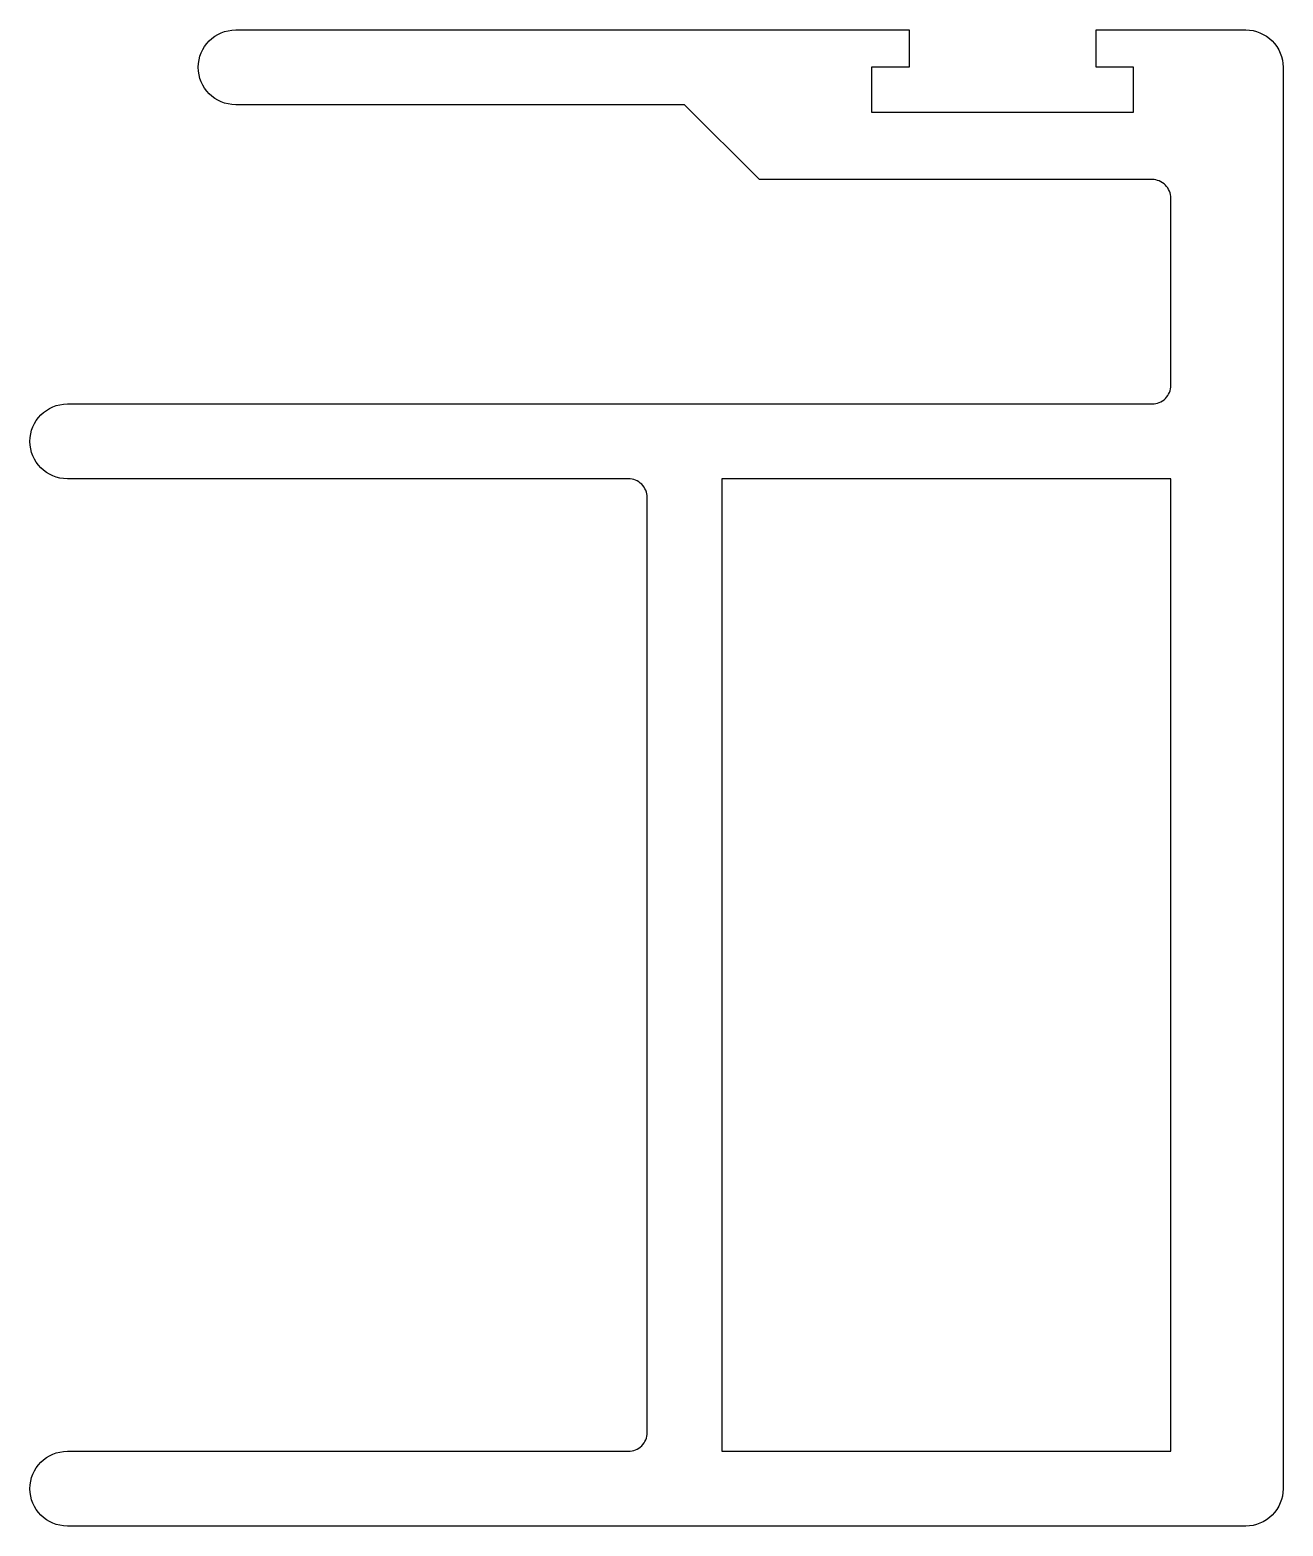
# Model space of a CAD drawing. Extents: x 243.9 to 277.4, y 232.2 to 272.2.
import ezdxf

# ---------------------------------------------------------------- set-up
doc = ezdxf.new("R2010")
doc.units = 0
doc.layers.add('ANA', color=220, linetype='CONTINUOUS')

msp = doc.modelspace()

# ---------------------------------------------------------------- linework, layer by layer
at = {"layer": 'ANA'}
msp.add_lwpolyline([(266.403, 269.957), (273.403, 269.957), (273.403, 271.157), (272.403, 271.157), (272.403, 272.157), (276.403, 272.157, -0.414214), (277.403, 271.157), (277.403, 233.157, -0.414214), (276.403, 232.157), (244.903, 232.157, -1), (244.903, 234.157), (259.903, 234.157, 0.414214), (260.403, 234.657), (260.403, 259.657, 0.414214), (259.903, 260.157), (244.903, 260.157, -1), (244.903, 262.157), (273.903, 262.157, 0.414214), (274.403, 262.657), (274.403, 267.657, 0.414214), (273.903, 268.157), (263.403, 268.157), (261.403, 270.157), (249.403, 270.157, -1), (249.403, 272.157), (267.403, 272.157), (267.403, 271.157), (266.403, 271.157)], format="xyb", close=True, dxfattribs=at)
msp.add_lwpolyline([(274.403, 234.157), (274.403, 260.157), (262.403, 260.157), (262.403, 234.157)], close=True, dxfattribs=at)

doc.saveas('drawing.dxf')
